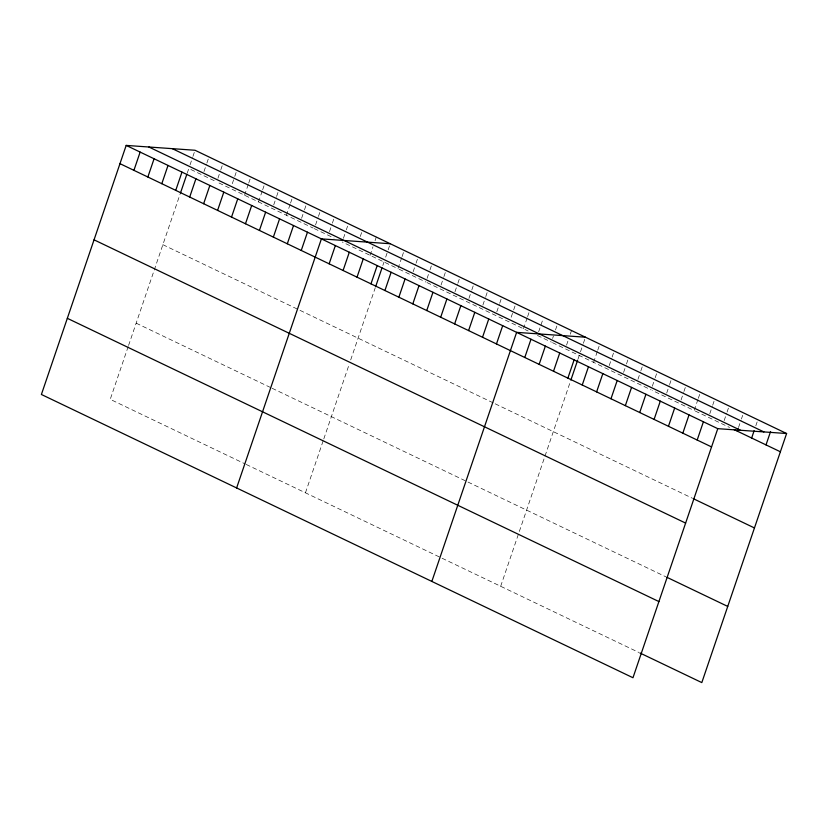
<?xml version="1.0" encoding="UTF-8"?>
<svg xmlns="http://www.w3.org/2000/svg" width="828" height="828" viewBox="0 0 828 828"><rect width="100%" height="100%" fill="white"/><g stroke="black" fill="none" stroke-linecap="round" stroke-linejoin="round"><path stroke-width="0.62" stroke-dasharray="4.14 3.1" d="M128.185 346.601L110.227 399.334L245.026 463.877M128.578 345.431L180.028 194.301M187.211 173.207L188.805 168.519L216.698 181.881M190.047 164.875L192.531 157.568M192.955 156.347L195.025 150.261M203.998 171.551L206.482 164.244M206.897 163.023L208.966 156.937M217.94 178.227L220.424 170.92M220.838 169.699L222.908 163.613M232.295 183.681L234.365 177.596M234.779 176.385L236.86 170.299M244.581 195.232L248.317 184.271M248.731 183.06L250.801 176.975M258.533 201.908L262.259 190.947M262.673 189.736L264.743 183.65M273.716 204.93L276.2 197.623M276.614 196.412L278.684 190.326M286.416 215.259L290.142 204.309M290.556 203.088L292.636 197.002M301.599 218.281L304.093 210.985M304.507 209.763L306.577 203.678M315.551 224.957L318.035 217.66M318.449 216.439L320.519 210.353M329.492 231.643L331.976 224.336M332.39 223.115L334.471 217.029M343.434 238.319L345.928 231.012M346.342 229.791L347.584 226.147M360.284 236.477L362.353 230.381M370.085 255.324L372.983 246.796M375.053 240.71L376.295 237.067M305.449 492.805L323.406 440.082M323.8 438.902L349.054 364.724M350.699 359.901L375.25 287.782M382.826 265.509L384.026 262M385.682 257.125L387.752 251.039M388.166 249.828L390.247 243.742M401.704 257.715L397.968 268.676L342.192 241.973M402.118 256.504L404.188 250.418M413.162 271.698L415.646 264.401M416.06 263.18L418.13 257.094M427.103 278.374L429.587 271.077M430.001 269.856L432.071 263.77M441.045 285.049L443.539 277.753M443.953 276.531L446.023 270.445M454.996 291.735L457.48 284.428M457.894 283.207L459.964 277.121M468.938 298.411L471.422 291.104M471.836 289.883L473.906 283.797M482.879 305.087L485.363 297.78M485.777 296.559L487.858 290.473M496.821 311.763L499.315 304.456M499.729 303.245L501.799 297.149M511.186 317.217L513.256 311.131M513.67 309.92L515.74 303.835M523.472 328.768L527.198 317.807M527.612 316.596L529.682 310.51M538.655 331.79L543.22 318.397M552.607 338.466L553.435 336.033M555.505 329.948L557.575 323.862M566.549 345.141L568.205 340.277M570.275 334.191L571.517 330.538M500.671 586.286L570.471 381.253M578.047 358.99L579.248 355.471M580.49 351.817L582.974 344.52M583.388 343.299L585.468 337.213M593.614 362.353L597.34 351.393M597.754 350.182L599.834 344.096M609.222 365.583L611.716 358.276M612.13 357.054L614.2 350.969M623.587 372.455L626.082 365.158M626.496 363.937L628.566 357.851M637.953 379.338L640.448 372.031M640.862 370.82L642.932 364.734M652.329 386.221L654.813 378.913M655.227 377.692L657.297 371.606M666.695 393.093L669.179 385.796M669.593 384.575L671.663 378.489M681.061 399.976L683.545 392.669M683.959 391.458L686.029 385.372M697.911 399.551L694.185 410.512L652.185 390.402M698.325 398.33L700.395 392.244M709.793 413.731L712.277 406.434M712.691 405.213L714.761 399.127M724.158 420.614L726.642 413.307M727.056 412.096L729.137 406.01M738.524 427.496L741.008 420.189M741.422 418.968L742.675 415.325M755.798 425.851L757.454 420.986M219.016 182.988L313.139 228.062M314.309 228.611L334.057 238.071M399.137 269.235L425.861 282.027M427.02 282.586L528.119 330.993M537.413 335.443L551.355 342.119M552.524 342.678L651.077 389.874M695.292 411.04L729.551 427.445M162.878 244.695L494.057 403.267M495.216 403.826L692.57 498.321M136.165 323.168L270.953 387.711M272.122 388.27L665.847 576.795M246.185 464.436L638.812 652.433"/><path stroke-width="1.24" d="M786.6 433.52L195.025 150.261L126.187 145.407L41.4 394.48L632.975 677.739L717.772 428.666L786.6 433.52L701.813 682.593L639.92 652.961M133.919 170.34L140.139 152.083M147.86 177.016L154.08 158.759M161.812 183.692L168.022 165.434M175.753 190.368L181.963 172.11M180.432 193.131L186.807 174.377M189.695 197.054L195.915 178.786M203.636 203.729L209.857 185.472M217.588 210.405L223.798 192.148M231.529 217.081L237.75 198.823M245.471 223.757L251.691 205.499M259.423 230.432L265.633 212.175M273.364 237.108L279.574 218.851M287.306 243.784L293.526 225.526M301.247 250.46L307.467 232.202M236.622 487.951L321.409 238.878L390.247 243.742M329.14 263.821L335.361 245.554M343.082 270.497L349.302 252.24M357.023 277.173L363.244 258.916M370.975 283.849L377.185 265.591M375.653 286.602L382.029 267.858M384.916 290.524L391.137 272.267M398.858 297.2L405.078 278.943M412.81 303.876L419.02 285.619M426.751 310.552L432.961 292.294M440.693 317.227L446.913 298.97M454.634 323.914L460.854 305.646M468.586 330.589L474.796 312.332M482.527 337.265L488.748 319.008M496.469 343.941L502.689 325.683M431.843 581.432L516.631 332.359L585.468 337.213M524.786 357.499L530.996 339.232M539.152 364.372L545.362 346.114M553.518 371.254L559.728 352.997M567.884 378.137L574.104 359.869M570.875 380.083L577.654 360.159M582.25 385.01L588.47 366.752M596.615 391.892L602.836 373.635M610.981 398.775L617.202 380.507M625.347 405.648L631.567 387.39M639.723 412.53L645.933 394.273M654.089 419.413L660.299 401.145M668.455 426.285L674.665 408.028M682.821 433.168L689.031 414.911M697.186 440.041L703.407 421.783M737.282 431.14L738.11 428.707M751.648 438.022L754.132 430.715M766.014 444.905L770.578 431.512M172.307 148.657L763.882 431.916M148.905 147.011L740.48 430.27M733.97 429.556L780.38 451.777M126.187 145.407L717.772 428.666M119.977 163.665L711.552 446.923M693.667 498.849L754.453 527.953M94.04 239.83L685.625 523.089M666.954 577.323L727.74 606.427M67.327 318.314L658.912 601.573"/></g></svg>
